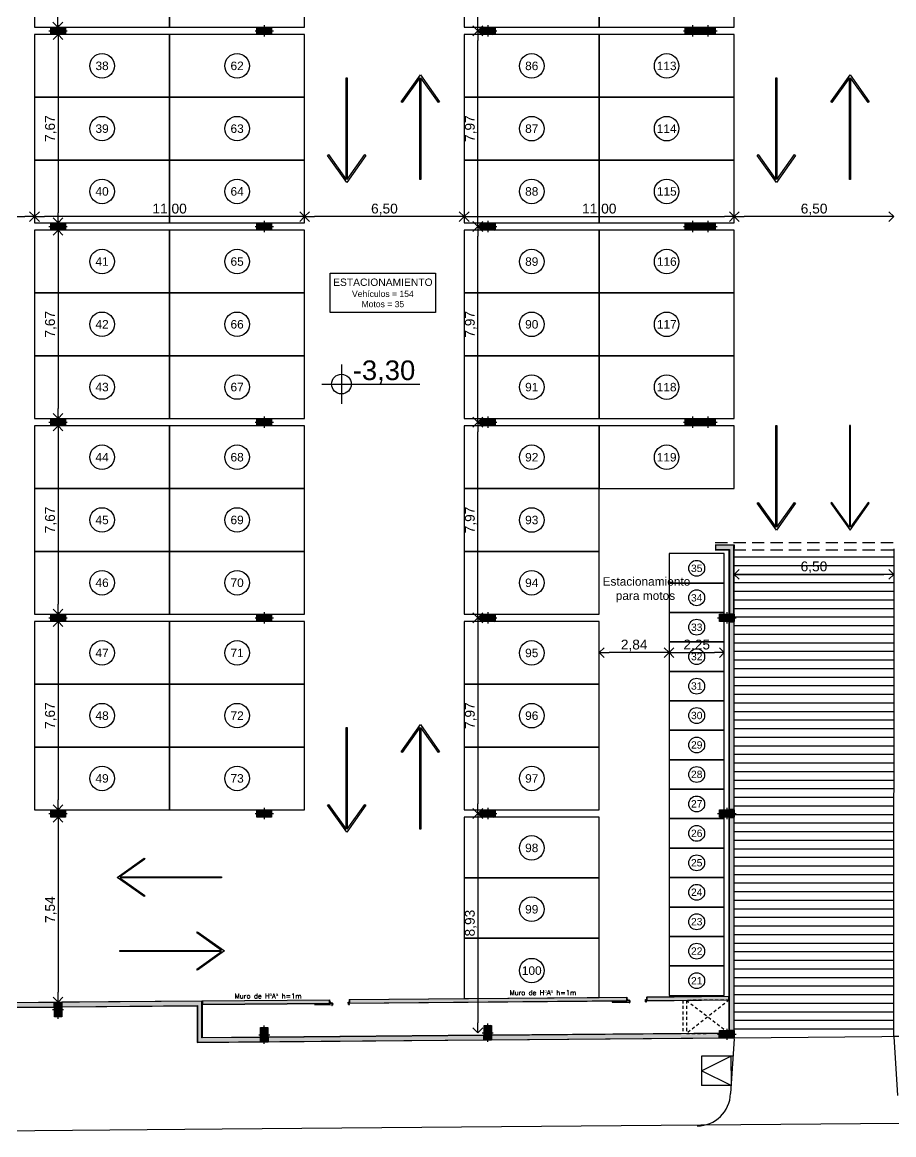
# Model space of a CAD drawing. Extents: x 306 to 2240, y 18 to 779.
# Drawn here: x 1267.3 to 1302.8, y 326.25 to 371.57 of the extents above; entities that cross this region are included whole.
import ezdxf
from ezdxf.enums import TextEntityAlignment as Align

# ---------------------------------------------------------------- set-up
doc = ezdxf.new("R2010")
doc.units = 0
doc.header["$MEASUREMENT"] = 0
doc.header["$PDMODE"] = 3
for name, pattern in [('15', [4, 3, -1]), ('DASHED', [0.75, 0.5, -0.25]), ('HIDDEN2', [0.1875, 0.125, -0.0625])]:
    doc.linetypes.add(name, pattern=pattern)
for name, color, linetype in [('0603', 1, 'Continuous'), ('0604', 7, 'Continuous'), ('1', 1, 'Continuous'), ('1005', 3, '15'), ('Aberturas', 2, 'Continuous'), ('COTAS', 2, 'Continuous'), ('EQUIPAMIENTOS APOYO', 1, 'Continuous'), ('est estructura', 5, 'Continuous'), ('ESTACIONAMIENTO', 1, 'Continuous'), ('Estructura Color', 90, 'Continuous'), ('Estructura Textura', 1, 'Continuous'), ('Linea de Est', 2, 'Continuous'), ('Nombre de locales', 3, 'Continuous'), ('P1-Pisos', 1, 'Continuous'), ('PILARES SUBSUELO', 6, 'Continuous'), ('Piso', 1, 'Continuous'), ('Proyeccion', 1, 'Continuous')]:
    doc.layers.add(name, color=color, linetype=linetype)
doc.styles.add('arial', font='arial.ttf')
doc.styles.get("Standard").update_dxf_attribs({"font": 'arial.ttf'})
doc.styles.add('STYLE1', font='romans.shx')
doc.dimstyles.new('Cota 200', dxfattribs={"dimtxt": 0.4, "dimasz": 0.4, "dimexe": 1.25, "dimexo": 0.625, "dimgap": 0.05, "dimtad": 1, "dimzin": 1, "dimtxsty": 'arial', "dimblk": 'OPEN90', "dimcen": 0, "dimse1": 1, "dimse2": 1, "dimclrd": 1, "dimclrt": 2, "dimadec": 0, "dimazin": 0, "dimtfac": 1, "dimtix": 1, "dimtmove": 0, "dimatfit": 3, "dimldrblk": 'OPEN90', "dimfxl": 1, "dimarcsym": 0})

# ---------------------------------------------------------------- blocks, each defined once
blk = doc.blocks.new('_Open90')
at = {"color": 0, "linetype": 'ByBlock', "lineweight": -2}
for p, q in [((0, 0), (-1, 0)), ((-0.5, 0.5), (0, 0)), ((0, 0), (-0.5, -0.5))]:
    blk.add_line(p, q, dxfattribs=at)
blk = doc.blocks.new('*D167')
at = {"layer": 'COTAS', "color": 1, "linetype": 'Continuous', "lineweight": -2, "transparency": 16777216}
blk.add_line((1294.047, 345.891), (1295.497, 345.891), dxfattribs=at)
at = {"layer": 'Defpoints', "color": 0, "transparency": 16777216}
for p in [(1293.647, 346.176, 0), (1295.897, 346.176, 0), (1295.897, 345.891)]:
    blk.add_point(p, dxfattribs=at)
at = {"layer": 'COTAS', "color": 1, "lineweight": -2, "transparency": 16777216, "xscale": 0.4, "yscale": 0.4, "zscale": 0.4, "rotation": 180}
blk.add_blockref('_Open90', (1293.647, 345.891), dxfattribs=at)
at = {"layer": 'COTAS', "color": 1, "lineweight": -2, "transparency": 16777216, "xscale": 0.4, "yscale": 0.4, "zscale": 0.4}
blk.add_blockref('_Open90', (1295.897, 345.891), dxfattribs=at)
at = {"layer": 'COTAS', "color": 2, "transparency": 16777216, "insert": (1294.772, 346.182), "char_height": 0.4, "attachment_point": 5, "style": 'arial'}
blk.add_mtext('2,25', dxfattribs=at)
blk = doc.blocks.new('*D168')
at = {"layer": 'COTAS', "color": 1, "linetype": 'Continuous', "lineweight": -2, "transparency": 16777216}
blk.add_line((1293.247, 345.891), (1291.203, 345.891), dxfattribs=at)
at = {"layer": 'Defpoints', "color": 0, "transparency": 16777216}
for p in [(1290.803, 346.176), (1290.803, 345.891), (1293.647, 346.176, 0)]:
    blk.add_point(p, dxfattribs=at)
at = {"layer": 'COTAS', "color": 1, "lineweight": -2, "transparency": 16777216, "xscale": 0.4, "yscale": 0.4, "zscale": 0.4, "rotation": 180}
blk.add_blockref('_Open90', (1290.803, 345.891), dxfattribs=at)
at = {"layer": 'COTAS', "color": 1, "lineweight": -2, "transparency": 16777216, "xscale": 0.4, "yscale": 0.4, "zscale": 0.4}
blk.add_blockref('_Open90', (1293.647, 345.891), dxfattribs=at)
at = {"layer": 'COTAS', "color": 2, "transparency": 16777216, "insert": (1292.225, 346.182), "char_height": 0.4, "attachment_point": 5, "style": 'arial'}
blk.add_mtext('2,84', dxfattribs=at)
blk = doc.blocks.new('*D197')
at = {"layer": 'COTAS', "color": 1, "linetype": 'Continuous', "lineweight": -2, "transparency": 16777216}
blk.add_line((1261.703, 363.653), (1267.403, 363.653), dxfattribs=at)
at = {"layer": 'Defpoints', "color": 0, "transparency": 16777216}
for p in [(1267.803, 363.653), (1261.303, 363.402), (1267.803, 363.402)]:
    blk.add_point(p, dxfattribs=at)
at = {"layer": 'COTAS', "color": 1, "lineweight": -2, "transparency": 16777216, "xscale": 0.4, "yscale": 0.4, "zscale": 0.4, "rotation": 180}
blk.add_blockref('_Open90', (1261.303, 363.653), dxfattribs=at)
at = {"layer": 'COTAS', "color": 1, "lineweight": -2, "transparency": 16777216, "xscale": 0.4, "yscale": 0.4, "zscale": 0.4}
blk.add_blockref('_Open90', (1267.803, 363.653), dxfattribs=at)
at = {"layer": 'COTAS', "color": 2, "transparency": 16777216, "insert": (1264.553, 363.943), "char_height": 0.4, "attachment_point": 5, "style": 'arial'}
blk.add_mtext('6,50', dxfattribs=at)
blk = doc.blocks.new('*D198')
at = {"layer": 'COTAS', "color": 1, "linetype": 'Continuous', "lineweight": -2, "transparency": 16777216}
blk.add_line((1268.76, 362.702), (1268.76, 355.83), dxfattribs=at)
at = {"layer": 'Defpoints', "color": 0, "transparency": 16777216}
for p in [(1268.76, 363.102), (1268.76, 355.43), (1269.06, 355.43)]:
    blk.add_point(p, dxfattribs=at)
at = {"layer": 'COTAS', "color": 1, "lineweight": -2, "transparency": 16777216, "xscale": 0.4, "yscale": 0.4, "zscale": 0.4}
for p, rotation in [((1268.76, 363.102), 90), ((1268.76, 355.43), 270)]:
    blk.add_blockref('_Open90', p, dxfattribs=dict(at, rotation=rotation))
at = {"layer": 'COTAS', "color": 2, "transparency": 16777216, "insert": (1268.469, 359.266), "char_height": 0.4, "attachment_point": 5, "rotation": 90, "style": 'arial'}
blk.add_mtext('7,67', dxfattribs=at)
blk = doc.blocks.new('*D199')
at = {"layer": 'COTAS', "color": 1, "linetype": 'Continuous', "lineweight": -2, "transparency": 16777216}
blk.add_line((1284.903, 363.653), (1279.203, 363.653), dxfattribs=at)
at = {"layer": 'Defpoints', "color": 0, "transparency": 16777216}
for p in [(1278.803, 363.653), (1278.803, 363.402), (1285.303, 363.4)]:
    blk.add_point(p, dxfattribs=at)
at = {"layer": 'COTAS', "color": 1, "lineweight": -2, "transparency": 16777216, "xscale": 0.4, "yscale": 0.4, "zscale": 0.4, "rotation": 180}
blk.add_blockref('_Open90', (1278.803, 363.653), dxfattribs=at)
at = {"layer": 'COTAS', "color": 1, "lineweight": -2, "transparency": 16777216, "xscale": 0.4, "yscale": 0.4, "zscale": 0.4}
blk.add_blockref('_Open90', (1285.303, 363.653), dxfattribs=at)
at = {"layer": 'COTAS', "color": 2, "transparency": 16777216, "insert": (1282.053, 363.943), "char_height": 0.4, "attachment_point": 5, "style": 'arial'}
blk.add_mtext('6,50', dxfattribs=at)
blk = doc.blocks.new('*D200')
at = {"layer": 'COTAS', "color": 1, "linetype": 'Continuous', "lineweight": -2, "transparency": 16777216}
blk.add_line((1302.403, 363.653), (1296.703, 363.653), dxfattribs=at)
at = {"layer": 'Defpoints', "color": 0, "transparency": 16777216}
for p in [(1296.303, 363.653), (1296.303, 363.4), (1302.803, 363.4)]:
    blk.add_point(p, dxfattribs=at)
at = {"layer": 'COTAS', "color": 1, "lineweight": -2, "transparency": 16777216, "xscale": 0.4, "yscale": 0.4, "zscale": 0.4, "rotation": 180}
blk.add_blockref('_Open90', (1296.303, 363.653), dxfattribs=at)
at = {"layer": 'COTAS', "color": 1, "lineweight": -2, "transparency": 16777216, "xscale": 0.4, "yscale": 0.4, "zscale": 0.4}
blk.add_blockref('_Open90', (1302.803, 363.653), dxfattribs=at)
at = {"layer": 'COTAS', "color": 2, "transparency": 16777216, "insert": (1299.553, 363.943), "char_height": 0.4, "attachment_point": 5, "style": 'arial'}
blk.add_mtext('6,50', dxfattribs=at)
blk = doc.blocks.new('*D202')
at = {"layer": 'COTAS', "color": 1, "linetype": 'Continuous', "lineweight": -2, "transparency": 16777216}
blk.add_line((1268.76, 370.673), (1268.76, 363.802), dxfattribs=at)
at = {"layer": 'Defpoints', "color": 0, "transparency": 16777216}
for p in [(1268.46, 371.073), (1268.46, 363.402), (1268.76, 363.402)]:
    blk.add_point(p, dxfattribs=at)
at = {"layer": 'COTAS', "color": 1, "lineweight": -2, "transparency": 16777216, "xscale": 0.4, "yscale": 0.4, "zscale": 0.4}
for p, rotation in [((1268.76, 371.073), 90), ((1268.76, 363.402), 270)]:
    blk.add_blockref('_Open90', p, dxfattribs=dict(at, rotation=rotation))
at = {"layer": 'COTAS', "color": 2, "transparency": 16777216, "insert": (1268.469, 367.237), "char_height": 0.4, "attachment_point": 5, "rotation": 90, "style": 'arial'}
blk.add_mtext('7,67', dxfattribs=at)
blk = doc.blocks.new('*D246')
at = {"layer": 'COTAS', "color": 1, "linetype": 'Continuous', "lineweight": -2, "transparency": 16777216}
blk.add_line((1268.752, 371.773), (1268.752, 378.645), dxfattribs=at)
at = {"layer": 'Defpoints', "color": 0, "transparency": 16777216}
for p in [(1268.46, 379.045), (1268.752, 379.045), (1268.46, 371.373)]:
    blk.add_point(p, dxfattribs=at)
at = {"layer": 'COTAS', "color": 1, "lineweight": -2, "transparency": 16777216, "xscale": 0.4, "yscale": 0.4, "zscale": 0.4}
for p, rotation in [((1268.752, 379.045), 90), ((1268.752, 371.373), 270)]:
    blk.add_blockref('_Open90', p, dxfattribs=dict(at, rotation=rotation))
at = {"layer": 'COTAS', "color": 2, "transparency": 16777216, "insert": (1268.462, 375.209), "char_height": 0.4, "attachment_point": 5, "rotation": 90, "style": 'arial'}
blk.add_mtext('7,67', dxfattribs=at)
blk = doc.blocks.new('*D203')
at = {"layer": 'COTAS', "color": 1, "linetype": 'Continuous', "lineweight": -2, "transparency": 16777216}
blk.add_line((1268.76, 338.787), (1268.76, 332.051), dxfattribs=at)
at = {"layer": 'Defpoints', "color": 0, "transparency": 16777216}
for p in [(1268.46, 339.187), (1268.6, 331.651, 0), (1268.76, 331.651)]:
    blk.add_point(p, dxfattribs=at)
at = {"layer": 'COTAS', "color": 1, "lineweight": -2, "transparency": 16777216, "xscale": 0.4, "yscale": 0.4, "zscale": 0.4}
for p, rotation in [((1268.76, 339.187), 90), ((1268.76, 331.651), 270)]:
    blk.add_blockref('_Open90', p, dxfattribs=dict(at, rotation=rotation))
at = {"layer": 'COTAS', "color": 2, "transparency": 16777216, "insert": (1268.47, 335.419), "char_height": 0.4, "attachment_point": 5, "rotation": 90, "style": 'arial'}
blk.add_mtext('7,54', dxfattribs=at)
blk = doc.blocks.new('*D240')
at = {"layer": 'COTAS', "color": 1, "linetype": 'Continuous', "lineweight": -2, "transparency": 16777216}
blk.add_line((1296.697, 349.076), (1302.397, 349.076), dxfattribs=at)
at = {"layer": 'Defpoints', "color": 0, "transparency": 16777216}
for p in [(1296.297, 349.775), (1302.797, 349.774, 0), (1302.797, 349.076)]:
    blk.add_point(p, dxfattribs=at)
at = {"layer": 'COTAS', "color": 1, "lineweight": -2, "transparency": 16777216, "xscale": 0.4, "yscale": 0.4, "zscale": 0.4, "rotation": 180}
blk.add_blockref('_Open90', (1296.297, 349.076), dxfattribs=at)
at = {"layer": 'COTAS', "color": 1, "lineweight": -2, "transparency": 16777216, "xscale": 0.4, "yscale": 0.4, "zscale": 0.4}
blk.add_blockref('_Open90', (1302.797, 349.076), dxfattribs=at)
at = {"layer": 'COTAS', "color": 2, "transparency": 16777216, "insert": (1299.547, 349.367), "char_height": 0.4, "attachment_point": 5, "style": 'arial'}
blk.add_mtext('6,50', dxfattribs=at)
blk = doc.blocks.new('*D244')
at = {"layer": 'COTAS', "color": 1, "linetype": 'Continuous', "lineweight": -2, "transparency": 16777216}
blk.add_line((1268.76, 354.73), (1268.76, 347.859), dxfattribs=at)
at = {"layer": 'Defpoints', "color": 0, "transparency": 16777216}
for p in [(1267.803, 355.13), (1267.803, 347.459), (1268.76, 347.459)]:
    blk.add_point(p, dxfattribs=at)
at = {"layer": 'COTAS', "color": 1, "lineweight": -2, "transparency": 16777216, "xscale": 0.4, "yscale": 0.4, "zscale": 0.4}
for p, rotation in [((1268.76, 355.13), 90), ((1268.76, 347.459), 270)]:
    blk.add_blockref('_Open90', p, dxfattribs=dict(at, rotation=rotation))
at = {"layer": 'COTAS', "color": 2, "transparency": 16777216, "insert": (1268.469, 351.295), "char_height": 0.4, "attachment_point": 5, "rotation": 90, "style": 'arial'}
blk.add_mtext('7,67', dxfattribs=at)
blk = doc.blocks.new('*D245')
at = {"layer": 'COTAS', "color": 1, "linetype": 'Continuous', "lineweight": -2, "transparency": 16777216}
blk.add_line((1268.76, 346.759), (1268.76, 339.887), dxfattribs=at)
at = {"layer": 'Defpoints', "color": 0, "transparency": 16777216}
for p in [(1267.803, 347.159), (1267.803, 339.487), (1268.76, 339.487)]:
    blk.add_point(p, dxfattribs=at)
at = {"layer": 'COTAS', "color": 1, "lineweight": -2, "transparency": 16777216, "xscale": 0.4, "yscale": 0.4, "zscale": 0.4}
for p, rotation in [((1268.76, 347.159), 90), ((1268.76, 339.487), 270)]:
    blk.add_blockref('_Open90', p, dxfattribs=dict(at, rotation=rotation))
at = {"layer": 'COTAS', "color": 2, "transparency": 16777216, "insert": (1268.469, 343.323), "char_height": 0.4, "attachment_point": 5, "rotation": 90, "style": 'arial'}
blk.add_mtext('7,67', dxfattribs=at)
blk = doc.blocks.new('nipl')
at = {"layer": 'ESTACIONAMIENTO'}
for p, q in [((0, 0.8), (0, -0.8)), ((-0.8, 0), (3.2, 0))]:
    blk.add_line(p, q, dxfattribs=at)
blk.add_circle((0, 0), 0.4, dxfattribs=at)
blk.add_attdef('±0,00', (0.461, 0.164), '', height=0.8)
blk = doc.blocks.new('*D193')
at = {"layer": 'COTAS', "color": 1, "linetype": 'Continuous', "lineweight": -2, "transparency": 16777216}
blk.add_line((1278.403, 363.653), (1268.203, 363.653), dxfattribs=at)
at = {"layer": 'Defpoints', "color": 0, "transparency": 16777216}
for p in [(1267.803, 363.653), (1267.803, 363.402), (1278.803, 363.402)]:
    blk.add_point(p, dxfattribs=at)
at = {"layer": 'COTAS', "color": 1, "lineweight": -2, "transparency": 16777216, "xscale": 0.4, "yscale": 0.4, "zscale": 0.4, "rotation": 180}
blk.add_blockref('_Open90', (1267.803, 363.653), dxfattribs=at)
at = {"layer": 'COTAS', "color": 1, "lineweight": -2, "transparency": 16777216, "xscale": 0.4, "yscale": 0.4, "zscale": 0.4}
blk.add_blockref('_Open90', (1278.803, 363.653), dxfattribs=at)
at = {"layer": 'COTAS', "color": 2, "transparency": 16777216, "insert": (1273.303, 363.943), "char_height": 0.4, "attachment_point": 5, "style": 'arial'}
blk.add_mtext('11,00', dxfattribs=at)
blk = doc.blocks.new('*D194')
at = {"layer": 'COTAS', "color": 1, "linetype": 'Continuous', "lineweight": -2, "transparency": 16777216}
blk.add_line((1285.703, 363.653), (1295.903, 363.653), dxfattribs=at)
at = {"layer": 'Defpoints', "color": 0, "transparency": 16777216}
for p in [(1296.303, 363.653), (1285.303, 363.4), (1296.303, 363.4)]:
    blk.add_point(p, dxfattribs=at)
at = {"layer": 'COTAS', "color": 1, "lineweight": -2, "transparency": 16777216, "xscale": 0.4, "yscale": 0.4, "zscale": 0.4, "rotation": 180}
blk.add_blockref('_Open90', (1285.303, 363.653), dxfattribs=at)
at = {"layer": 'COTAS', "color": 1, "lineweight": -2, "transparency": 16777216, "xscale": 0.4, "yscale": 0.4, "zscale": 0.4}
blk.add_blockref('_Open90', (1296.303, 363.653), dxfattribs=at)
at = {"layer": 'COTAS', "color": 2, "transparency": 16777216, "insert": (1290.803, 363.943), "char_height": 0.4, "attachment_point": 5, "style": 'arial'}
blk.add_mtext('11,00', dxfattribs=at)
blk = doc.blocks.new('*D171')
at = {"layer": 'COTAS', "color": 1, "lineweight": -2, "transparency": 16777216}
blk.add_line((1285.859, 347.707), (1285.859, 354.879), dxfattribs=at)
at = {"layer": 'Defpoints', "color": 0, "transparency": 16777216}
for p in [(1285.859, 355.279), (1285.883, 355.279), (1285.883, 347.307)]:
    blk.add_point(p, dxfattribs=at)
at = {"layer": 'COTAS', "color": 1, "lineweight": -2, "transparency": 16777216, "xscale": 0.4, "yscale": 0.4, "zscale": 0.4}
for p, rotation in [((1285.859, 355.279), 90), ((1285.859, 347.307), 270)]:
    blk.add_blockref('_Open90', p, dxfattribs=dict(at, rotation=rotation))
at = {"layer": 'COTAS', "color": 2, "transparency": 16777216, "insert": (1285.568, 351.293), "char_height": 0.4, "attachment_point": 5, "rotation": 90, "style": 'arial'}
blk.add_mtext('7,97', dxfattribs=at)
blk = doc.blocks.new('*D172')
at = {"layer": 'COTAS', "color": 1, "lineweight": -2, "transparency": 16777216}
blk.add_line((1285.859, 355.679), (1285.859, 362.85), dxfattribs=at)
at = {"layer": 'Defpoints', "color": 0, "transparency": 16777216}
for p in [(1285.859, 363.25), (1285.883, 363.25), (1285.883, 355.279)]:
    blk.add_point(p, dxfattribs=at)
at = {"layer": 'COTAS', "color": 1, "lineweight": -2, "transparency": 16777216, "xscale": 0.4, "yscale": 0.4, "zscale": 0.4}
for p, rotation in [((1285.859, 363.25), 90), ((1285.859, 355.279), 270)]:
    blk.add_blockref('_Open90', p, dxfattribs=dict(at, rotation=rotation))
at = {"layer": 'COTAS', "color": 2, "transparency": 16777216, "insert": (1285.568, 359.265), "char_height": 0.4, "attachment_point": 5, "rotation": 90, "style": 'arial'}
blk.add_mtext('7,97', dxfattribs=at)
blk = doc.blocks.new('*D173')
at = {"layer": 'COTAS', "color": 1, "lineweight": -2, "transparency": 16777216}
blk.add_line((1285.859, 363.65), (1285.859, 370.822), dxfattribs=at)
at = {"layer": 'Defpoints', "color": 0, "transparency": 16777216}
for p in [(1285.859, 371.222), (1285.883, 371.222), (1285.883, 363.25)]:
    blk.add_point(p, dxfattribs=at)
at = {"layer": 'COTAS', "color": 1, "lineweight": -2, "transparency": 16777216, "xscale": 0.4, "yscale": 0.4, "zscale": 0.4}
for p, rotation in [((1285.859, 371.222), 90), ((1285.859, 363.25), 270)]:
    blk.add_blockref('_Open90', p, dxfattribs=dict(at, rotation=rotation))
at = {"layer": 'COTAS', "color": 2, "transparency": 16777216, "insert": (1285.568, 367.236), "char_height": 0.4, "attachment_point": 5, "rotation": 90, "style": 'arial'}
blk.add_mtext('7,97', dxfattribs=at)
blk = doc.blocks.new('*D174')
at = {"layer": 'COTAS', "color": 1, "lineweight": -2, "transparency": 16777216}
blk.add_line((1285.859, 371.622), (1285.859, 378.793), dxfattribs=at)
at = {"layer": 'Defpoints', "color": 0, "transparency": 16777216}
for p in [(1285.859, 379.193), (1285.883, 379.193), (1285.883, 371.222)]:
    blk.add_point(p, dxfattribs=at)
at = {"layer": 'COTAS', "color": 1, "lineweight": -2, "transparency": 16777216, "xscale": 0.4, "yscale": 0.4, "zscale": 0.4}
for p, rotation in [((1285.859, 379.193), 90), ((1285.859, 371.222), 270)]:
    blk.add_blockref('_Open90', p, dxfattribs=dict(at, rotation=rotation))
at = {"layer": 'COTAS', "color": 2, "transparency": 16777216, "insert": (1285.568, 375.207), "char_height": 0.4, "attachment_point": 5, "rotation": 90, "style": 'arial'}
blk.add_mtext('7,97', dxfattribs=at)
blk = doc.blocks.new('*D249')
at = {"layer": 'COTAS', "color": 1, "linetype": 'Continuous', "lineweight": -2, "transparency": 16777216}
blk.add_line((1285.859, 346.907), (1285.859, 339.736), dxfattribs=at)
at = {"layer": 'Defpoints', "color": 0, "transparency": 16777216}
for p in [(1285.883, 347.307), (1285.859, 339.336), (1285.883, 339.336)]:
    blk.add_point(p, dxfattribs=at)
at = {"layer": 'COTAS', "color": 1, "lineweight": -2, "transparency": 16777216, "xscale": 0.4, "yscale": 0.4, "zscale": 0.4}
for p, rotation in [((1285.859, 347.307), 90), ((1285.859, 339.336), 270)]:
    blk.add_blockref('_Open90', p, dxfattribs=dict(at, rotation=rotation))
at = {"layer": 'COTAS', "color": 2, "transparency": 16777216, "insert": (1285.568, 343.322), "char_height": 0.4, "attachment_point": 5, "rotation": 90, "style": 'arial'}
blk.add_mtext('7,97', dxfattribs=at)
blk = doc.blocks.new('*D250')
at = {"layer": 'COTAS', "color": 1, "linetype": 'Continuous', "lineweight": -2, "transparency": 16777216}
blk.add_line((1285.859, 338.936), (1285.859, 330.805), dxfattribs=at)
at = {"layer": 'Defpoints', "color": 0, "transparency": 16777216}
for p in [(1285.883, 339.336), (1285.859, 330.405), (1286.033, 330.405)]:
    blk.add_point(p, dxfattribs=at)
at = {"layer": 'COTAS', "color": 1, "lineweight": -2, "transparency": 16777216, "xscale": 0.4, "yscale": 0.4, "zscale": 0.4}
for p, rotation in [((1285.859, 339.336), 90), ((1285.859, 330.405), 270)]:
    blk.add_blockref('_Open90', p, dxfattribs=dict(at, rotation=rotation))
at = {"layer": 'COTAS', "color": 2, "transparency": 16777216, "insert": (1285.568, 334.87), "char_height": 0.4, "attachment_point": 5, "rotation": 90, "style": 'arial'}
blk.add_mtext('8,93', dxfattribs=at)
blk = doc.blocks.new('PtC05x070 L')
for p, q in [((0.05, 0.05), (0, 0.05)), ((0.05, 0), (0, 0)), ((0.05, 0), (0.05, 0.05)), ((0.75, 0), (0.75, 0.05)), ((0.75, 0.05), (0.8, 0.05)), ((0.135, -0.005), (-0.605, -0.005)), ((-0.605, -0.005), (-0.605, -0.05)), ((-0.605, -0.05), (0.135, -0.05)), ((0.135, -0.05), (0.135, -0.005)), ((0.76, 0), (0.75, 0)), ((0.76, -0.05), (0.76, 0)), ((0.76, -0.05), (0.8, -0.05)), ((0.8, -0.05), (0.8, 0))]:
    blk.add_line(p, q)
at = {"color": 1}
for p, q in [((0.05, -0.005), (0.05, 0)), ((0.092, 0), (0.092, 0.025)), ((0.102, 0), (0.102, 0.025)), ((0.083, 0), (0.083, -0.005)), ((0.108, 0), (0.083, 0)), ((0.083, -0.055), (0.083, -0.05)), ((0.108, -0.055), (0.083, -0.055)), ((0.092, -0.055), (0.092, -0.08)), ((0.102, -0.055), (0.102, -0.08)), ((0.108, -0.005), (0.108, 0)), ((0.108, -0.05), (0.108, -0.055))]:
    blk.add_line(p, q, dxfattribs=at)
for centre, start, end in [((0.097, 0.025), 0, 180), ((0.097, -0.08), 180, 0)]:
    blk.add_arc(centre, 0.005, start, end, dxfattribs=at)
blk = doc.blocks.new('Pilar 30x60')
at = {"layer": 'Estructura Color'}
h = blk.add_hatch(color=256, dxfattribs=at)
h.dxf.hatch_style = 1
h.paths.add_polyline_path([(-0.59, -0.14), (-0.59, 0.14), (-0.01, 0.14), (-0.01, -0.14)])
at = {"layer": 'Estructura Textura'}
h = blk.add_hatch(dxfattribs=at)
h.set_pattern_fill('_USER', color=256, scale=0.025, angle=45, pattern_type=0)
h.set_pattern_definition([(45, (0, 0), (-0.0176777, 0.0176777), [])])
h.paths.add_polyline_path([(-0.6, -0.15), (-0.6, 0.15), (0, 0.15), (0, -0.15)])
at = {"layer": 'Estructura Color'}
blk.add_lwpolyline([(-0.59, -0.14), (-0.59, 0.14), (-0.01, 0.14), (-0.01, -0.14)], close=True, dxfattribs=at)
at = {"layer": 'PILARES SUBSUELO', "color": 1}
for p, q in [((-0.677, 0), (0.077, 0)), ((-0.3, 0.227), (-0.3, -0.227))]:
    blk.add_line(p, q, dxfattribs=at)
at = {"layer": 'PILARES SUBSUELO'}
blk.add_lwpolyline([(-0.6, -0.15), (-0.6, 0.15), (0, 0.15), (0, -0.15)], close=True, dxfattribs=at)

msp = doc.modelspace()

# ---------------------------------------------------------------- hatches: boundary and pattern name
at = {"layer": 'Estructura Color'}
h = msp.add_hatch(color=256, dxfattribs=at)
h.dxf.hatch_style = 1
h.paths.add_polyline_path([(1296.287, 350.266), (1295.535, 350.266), (1295.535, 350.086), (1296.107, 350.086), (1296.107, 347.467), (1296.287, 347.467)])
h = msp.add_hatch(color=256, dxfattribs=at)
h.dxf.hatch_style = 1
h.paths.add_polyline_path([(1296.287, 339.496), (1296.107, 339.496), (1296.107, 347.147), (1296.287, 347.147)])
h = msp.add_hatch(color=256, dxfattribs=at)
h.dxf.hatch_style = 1
h.paths.add_polyline_path([(1296.287, 330.5), (1296.107, 330.5), (1296.107, 339.176), (1296.287, 339.176)])
h = msp.add_hatch(color=256, dxfattribs=at)
h.dxf.hatch_style = 1
h.paths.add_polyline_path([(1291.922, 331.713), (1291.921, 331.843), (1280.632, 331.745), (1280.633, 331.615)])
h = msp.add_hatch(color=256, dxfattribs=at)
h.dxf.hatch_style = 1
h.paths.add_polyline_path([(1296.087, 331.879), (1292.741, 331.85), (1292.742, 331.72), (1296.087, 331.749)])
h = msp.add_hatch(color=256, dxfattribs=at)
h.dxf.hatch_style = 1
h.paths.add_polyline_path([(1268.6, 331.641), (1259.94, 331.566), (1259.94, 331.386), (1268.6, 331.461)])
h = msp.add_hatch(color=256, dxfattribs=at)
h.dxf.hatch_style = 1
h.paths.add_polyline_path([(1274.622, 331.693), (1268.92, 331.644), (1268.92, 331.464), (1274.442, 331.511), (1274.442, 330.011), (1276.999, 330.034), (1276.999, 330.214), (1274.622, 330.193)])
h = msp.add_hatch(color=256, dxfattribs=at)
h.dxf.hatch_style = 1
h.paths.add_polyline_path([(1279.812, 331.738), (1274.642, 331.693), (1274.642, 331.563), (1279.813, 331.608)])
h = msp.add_hatch(color=256, dxfattribs=at)
h.dxf.hatch_style = 1
h.paths.add_polyline_path([(1286.1, 330.292), (1277.319, 330.216), (1277.319, 330.036), (1286.1, 330.112)])
h = msp.add_hatch(color=256, dxfattribs=at)
h.dxf.hatch_style = 1
h.paths.add_polyline_path([(1295.687, 330.375), (1286.42, 330.295), (1286.42, 330.115), (1295.687, 330.195)])

# ---------------------------------------------------------------- linework, layer by layer
at = {"layer": '0603', "linetype": 'Continuous'}
for p, q in [((1296.297, 330.162, 0), (1296.15, 327.923, 0)), ((1304.571, 330.262), (1296.297, 330.19, 0)), ((1302.797, 330.248, 0), (1302.948, 327.851, 0)), ((1275.444, 326.473), (1249.54, 326.249, 0)), ((1303.079, 326.712), (1275.444, 326.473))]:
    msp.add_line(p, q, dxfattribs=at)
msp.add_arc((1294.796, 327.967, 0), 1.355, 269.8246, 358.1617, dxfattribs=at)
at = {"layer": '1005', "color": 2, "linetype": 'DASHED'}
for p, q in [((1295.525, 350.376, 0), (1304.015, 350.376)), ((1295.525, 350.076, 0), (1304.015, 350.076))]:
    msp.add_line(p, q, dxfattribs=at)
at = {"layer": 'EQUIPAMIENTOS APOYO'}
for p, q in [((1302.797, 349.775), (1296.297, 349.775)), ((1302.797, 349.426), (1296.297, 349.426)), ((1302.797, 349.076), (1296.297, 349.076)), ((1302.797, 348.727), (1296.297, 348.727)), ((1302.797, 348.377), (1296.297, 348.377)), ((1302.797, 348.028), (1296.297, 348.028)), ((1302.797, 347.678), (1296.297, 347.678)), ((1302.797, 347.328), (1296.297, 347.328)), ((1302.797, 346.979), (1296.297, 346.979)), ((1302.797, 346.629), (1296.297, 346.629)), ((1302.797, 346.28), (1296.297, 346.28)), ((1302.797, 345.93), (1296.297, 345.93)), ((1302.797, 345.581), (1296.297, 345.581)), ((1302.797, 345.231), (1296.297, 345.231)), ((1302.797, 344.881), (1296.297, 344.881)), ((1302.797, 344.532), (1296.297, 344.532)), ((1302.797, 344.182), (1296.297, 344.182)), ((1302.797, 343.833), (1296.297, 343.833)), ((1302.797, 343.483), (1296.297, 343.483)), ((1302.797, 343.133), (1296.297, 343.133)), ((1302.797, 342.784), (1296.297, 342.784)), ((1302.797, 342.434), (1296.297, 342.434)), ((1302.797, 342.085), (1296.297, 342.085)), ((1302.797, 341.735), (1296.297, 341.735)), ((1302.797, 341.386), (1296.297, 341.386)), ((1302.797, 341.036), (1296.297, 341.036)), ((1302.797, 340.686), (1296.297, 340.686)), ((1302.797, 340.337), (1296.297, 340.337)), ((1302.797, 339.987), (1296.297, 339.987)), ((1302.797, 339.638), (1296.297, 339.638)), ((1302.797, 339.288), (1296.297, 339.288)), ((1302.796, 338.939), (1296.297, 338.939)), ((1302.797, 338.589), (1296.297, 338.589)), ((1302.797, 338.239), (1296.297, 338.239)), ((1302.797, 337.89), (1296.297, 337.89)), ((1302.797, 337.54), (1296.297, 337.54)), ((1302.797, 337.191), (1296.297, 337.191)), ((1302.797, 336.841), (1296.297, 336.841)), ((1302.797, 336.492), (1296.297, 336.492)), ((1302.797, 336.142), (1296.297, 336.142)), ((1302.797, 335.792), (1296.297, 335.792)), ((1302.797, 335.443), (1296.297, 335.443)), ((1302.797, 335.093), (1296.297, 335.093)), ((1302.797, 334.744), (1296.297, 334.744)), ((1302.797, 334.394), (1296.297, 334.394)), ((1302.797, 334.045), (1296.297, 334.045)), ((1302.797, 333.695), (1296.297, 333.695)), ((1302.797, 333.345), (1296.297, 333.345)), ((1302.797, 332.996), (1296.297, 332.996)), ((1302.797, 332.646), (1296.297, 332.646)), ((1302.797, 332.297), (1296.297, 332.297)), ((1302.797, 331.947), (1296.297, 331.947)), ((1302.797, 331.598), (1296.297, 331.598)), ((1302.797, 331.248), (1296.297, 331.248)), ((1302.797, 330.898), (1296.297, 330.898)), ((1302.797, 330.549), (1296.297, 330.549))]:
    msp.add_line(p, q, dxfattribs=at)
at = {"layer": 'est estructura'}
for p, q in [((1295.525, 350.276, 0), (1296.297, 350.276, 0)), ((1295.525, 350.076, 0), (1296.097, 350.076, 0)), ((1296.097, 330.49, 0), (1296.097, 350.076, 0)), ((1296.297, 330.49, 0), (1296.297, 350.276, 0)), ((1296.297, 350.276, 0), (1296.297, 350.126)), ((1302.797, 350.125, 0), (1302.794, 330.246, 0)), ((1280.622, 331.755, 0), (1291.931, 331.853, 0)), ((1291.931, 331.853, 0), (1291.932, 331.703, 0)), ((1292.731, 331.86, 0), (1296.096, 331.889, 0)), ((1292.731, 331.86, 0), (1292.732, 331.71, 0)), ((1251.022, 331.499, 0), (1274.632, 331.703, 0)), ((1259.93, 331.376, 0), (1268.61, 331.451, 0)), ((1268.91, 331.454, 0), (1274.432, 331.501, 0)), ((1274.432, 331.501, 0), (1274.432, 330.001, 0)), ((1274.632, 331.703, 0), (1279.822, 331.748, 0)), ((1274.632, 331.703, 0), (1274.632, 330.203, 0)), ((1274.634, 331.553, 0), (1279.823, 331.598, 0)), ((1279.822, 331.748, 0), (1279.823, 331.598, 0)), ((1280.622, 331.755, 0), (1280.623, 331.605, 0)), ((1280.623, 331.605, 0), (1291.932, 331.703, 0)), ((1292.732, 331.71, 0), (1296.097, 331.739, 0)), ((1296.297, 330.19, 0), (1274.432, 330.001)), ((1277.009, 330.224, 0), (1274.632, 330.203)), ((1286.11, 330.302, 0), (1277.309, 330.226, 0)), ((1296.296, 330.39, 0), (1286.41, 330.305, 0)), ((1303.194, 330.25, 0), (1302.794, 330.246, 0))]:
    msp.add_line(p, q, dxfattribs=at)
at = {"layer": 'ESTACIONAMIENTO'}
for points in [[(1273.303, 371.373), (1273.303, 373.93), (1267.803, 373.93), (1267.803, 371.373)], [(1278.803, 371.373), (1278.803, 373.93), (1273.303, 373.93), (1273.303, 371.373)], [(1290.803, 371.372), (1290.803, 373.929), (1285.303, 373.929), (1285.303, 371.372)], [(1296.303, 371.372), (1296.303, 373.929), (1290.803, 373.929), (1290.803, 371.372)], [(1273.303, 368.516), (1273.303, 371.073), (1267.803, 371.073), (1267.803, 368.516)], [(1278.803, 368.516), (1278.803, 371.073), (1273.303, 371.073), (1273.303, 368.516)], [(1290.803, 368.515), (1290.803, 371.072), (1285.303, 371.072), (1285.303, 368.515)], [(1296.303, 368.515), (1296.303, 371.072), (1290.803, 371.072), (1290.803, 368.515)], [(1273.303, 365.959), (1273.303, 368.516), (1267.803, 368.516), (1267.803, 365.959)], [(1278.803, 365.959), (1278.803, 368.516), (1273.303, 368.516), (1273.303, 365.959)], [(1290.803, 365.957), (1290.803, 368.515), (1285.303, 368.515), (1285.303, 365.957)], [(1296.303, 365.957), (1296.303, 368.515), (1290.803, 368.515), (1290.803, 365.957)], [(1273.303, 363.402), (1273.303, 365.959), (1267.803, 365.959), (1267.803, 363.402)], [(1278.803, 363.402), (1278.803, 365.959), (1273.303, 365.959), (1273.303, 363.402)], [(1290.803, 363.4), (1290.803, 365.957), (1285.303, 365.957), (1285.303, 363.4)], [(1296.303, 363.4), (1296.303, 365.957), (1290.803, 365.957), (1290.803, 363.4)], [(1273.303, 360.545), (1273.303, 363.102), (1267.803, 363.102), (1267.803, 360.545)], [(1278.803, 360.545), (1278.803, 363.102), (1273.303, 363.102), (1273.303, 360.545)], [(1290.803, 360.543), (1290.803, 363.1), (1285.303, 363.1), (1285.303, 360.543)], [(1296.303, 360.543), (1296.303, 363.1), (1290.803, 363.1), (1290.803, 360.543)], [(1273.303, 357.987), (1273.303, 360.545), (1267.803, 360.545), (1267.803, 357.987)], [(1278.803, 357.987), (1278.803, 360.545), (1273.303, 360.545), (1273.303, 357.987)], [(1290.803, 357.986), (1290.803, 360.543), (1285.303, 360.543), (1285.303, 357.986)], [(1296.303, 357.986), (1296.303, 360.543), (1290.803, 360.543), (1290.803, 357.986)], [(1273.303, 355.43), (1273.303, 357.987), (1267.803, 357.987), (1267.803, 355.43)], [(1278.803, 355.43), (1278.803, 357.987), (1273.303, 357.987), (1273.303, 355.43)], [(1290.803, 355.429), (1290.803, 357.986), (1285.303, 357.986), (1285.303, 355.429)], [(1296.303, 355.429), (1296.303, 357.986), (1290.803, 357.986), (1290.803, 355.429)], [(1273.303, 352.573), (1273.303, 355.13), (1267.803, 355.13), (1267.803, 352.573)], [(1278.803, 352.573), (1278.803, 355.13), (1273.303, 355.13), (1273.303, 352.573)], [(1290.803, 352.572), (1290.803, 355.129), (1285.303, 355.129), (1285.303, 352.572)], [(1296.303, 352.572), (1296.303, 355.129), (1290.803, 355.129), (1290.803, 352.572)], [(1273.303, 350.016), (1273.303, 352.573), (1267.803, 352.573), (1267.803, 350.016)], [(1278.803, 350.016), (1278.803, 352.573), (1273.303, 352.573), (1273.303, 350.016)], [(1290.803, 350.015), (1290.803, 352.572), (1285.303, 352.572), (1285.303, 350.015)], [(1273.303, 347.459), (1273.303, 350.016), (1267.803, 350.016), (1267.803, 347.459)], [(1278.803, 347.459), (1278.803, 350.016), (1273.303, 350.016), (1273.303, 347.459)], [(1290.803, 347.457), (1290.803, 350.015), (1285.303, 350.015), (1285.303, 347.457)], [(1273.303, 344.602), (1273.303, 347.159), (1267.803, 347.159), (1267.803, 344.602)], [(1278.803, 344.602), (1278.803, 347.159), (1273.303, 347.159), (1273.303, 344.602)], [(1290.803, 344.6), (1290.803, 347.157), (1285.303, 347.157), (1285.303, 344.6)], [(1273.303, 342.045), (1273.303, 344.602), (1267.803, 344.602), (1267.803, 342.045)], [(1278.803, 342.045), (1278.803, 344.602), (1273.303, 344.602), (1273.303, 342.045)], [(1290.803, 342.043), (1290.803, 344.6), (1285.303, 344.6), (1285.303, 342.043)], [(1273.303, 339.487), (1273.303, 342.045), (1267.803, 342.045), (1267.803, 339.487)], [(1278.803, 339.487), (1278.803, 342.045), (1273.303, 342.045), (1273.303, 339.487)], [(1290.803, 339.486), (1290.803, 342.043), (1285.303, 342.043), (1285.303, 339.486)], [(1290.803, 336.722), (1290.803, 339.186), (1285.303, 339.186), (1285.303, 336.722)], [(1290.803, 334.259), (1290.803, 336.722), (1285.303, 336.722), (1285.303, 334.259)], [(1293.647, 334.326), (1295.897, 334.326), (1295.897, 335.526), (1293.647, 335.526)], [(1290.803, 331.843), (1290.803, 334.259), (1285.303, 334.259), (1285.303, 331.795)], [(1293.647, 333.126), (1295.897, 333.126), (1295.897, 334.326), (1293.647, 334.326)]]:
    msp.add_lwpolyline(points, close=True, dxfattribs=at)
at = {"layer": 'ESTACIONAMIENTO', "elevation": 0}
for points in [[(1293.647, 348.726), (1295.897, 348.726), (1295.897, 349.926), (1293.647, 349.926)], [(1293.647, 347.526), (1295.897, 347.526), (1295.897, 348.726), (1293.647, 348.726)], [(1293.647, 346.326), (1295.897, 346.326), (1295.897, 347.526), (1293.647, 347.526)], [(1293.647, 345.126), (1295.897, 345.126), (1295.897, 346.326), (1293.647, 346.326)], [(1293.647, 343.926), (1295.897, 343.926), (1295.897, 345.126), (1293.647, 345.126)], [(1293.647, 342.726), (1295.897, 342.726), (1295.897, 343.926), (1293.647, 343.926)], [(1293.647, 341.526), (1295.897, 341.526), (1295.897, 342.726), (1293.647, 342.726)], [(1293.647, 340.326), (1295.897, 340.326), (1295.897, 341.526), (1293.647, 341.526)], [(1293.647, 339.126), (1295.897, 339.126), (1295.897, 340.326), (1293.647, 340.326)], [(1293.647, 337.926), (1295.897, 337.926), (1295.897, 339.126), (1293.647, 339.126)], [(1293.647, 336.726), (1295.897, 336.726), (1295.897, 337.926), (1293.647, 337.926)], [(1293.647, 335.526), (1295.897, 335.526), (1295.897, 336.726), (1293.647, 336.726)], [(1293.647, 331.926), (1295.897, 331.926), (1295.897, 333.126), (1293.647, 333.126)]]:
    msp.add_lwpolyline(points, close=True, dxfattribs=at)
at = {"layer": 'Estructura Color', "elevation": 0}
for points in [[(1296.287, 350.266), (1295.535, 350.266), (1295.535, 350.086), (1296.107, 350.086), (1296.107, 347.467), (1296.287, 347.467)], [(1296.287, 339.496), (1296.107, 339.496), (1296.107, 347.147), (1296.287, 347.147)], [(1296.287, 330.5), (1296.107, 330.5), (1296.107, 339.176), (1296.287, 339.176)]]:
    msp.add_lwpolyline(points, close=True, dxfattribs=at)
at = {"layer": 'Estructura Color'}
for points in [[(1291.922, 331.713), (1291.921, 331.843), (1280.632, 331.745), (1280.633, 331.615)], [(1296.087, 331.879), (1292.741, 331.85), (1292.742, 331.72), (1296.087, 331.749)], [(1268.6, 331.641), (1259.94, 331.566), (1259.94, 331.386), (1268.6, 331.461)], [(1274.622, 331.693), (1268.92, 331.644), (1268.92, 331.464), (1274.442, 331.511), (1274.442, 330.011), (1276.999, 330.034), (1276.999, 330.214), (1274.622, 330.193)], [(1279.812, 331.738), (1274.642, 331.693), (1274.642, 331.563), (1279.813, 331.608)], [(1286.1, 330.292), (1277.319, 330.216), (1277.319, 330.036), (1286.1, 330.112)], [(1295.687, 330.375), (1286.42, 330.295), (1286.42, 330.115), (1295.687, 330.195)]]:
    msp.add_lwpolyline(points, close=True, dxfattribs=at)
at = {"layer": 'Linea de Est', "color": 1}
for centre, radius in [((1270.553, 369.795), 0.5), ((1276.053, 369.795), 0.5), ((1288.053, 369.793), 0.5), ((1293.547, 369.793), 0.5), ((1270.553, 367.237), 0.5), ((1276.053, 367.237), 0.5), ((1288.053, 367.236), 0.5), ((1293.547, 367.236), 0.5), ((1270.553, 364.68), 0.5), ((1276.053, 364.68), 0.5), ((1288.053, 364.679), 0.5), ((1293.547, 364.679), 0.5), ((1270.553, 361.823), 0.5), ((1276.053, 361.823), 0.5), ((1288.053, 361.822), 0.5), ((1293.547, 361.822), 0.5), ((1270.553, 359.266), 0.5), ((1276.053, 359.266), 0.5), ((1288.053, 359.265), 0.5), ((1293.547, 359.265), 0.5), ((1270.553, 356.709), 0.5), ((1276.053, 356.709), 0.5), ((1288.053, 356.707), 0.5), ((1293.547, 356.707), 0.5), ((1270.553, 353.852), 0.5), ((1276.053, 353.852), 0.5), ((1288.053, 353.85), 0.5), ((1293.547, 353.85), 0.5), ((1270.553, 351.295), 0.5), ((1276.053, 351.295), 0.5), ((1288.053, 351.293), 0.5), ((1294.772, 349.326, 0), 0.323), ((1270.553, 348.737), 0.5), ((1276.053, 348.737), 0.5), ((1288.053, 348.736), 0.5), ((1294.772, 348.126, 0), 0.323), ((1294.772, 346.926, 0), 0.323), ((1270.553, 345.88), 0.5), ((1276.053, 345.88), 0.5), ((1288.053, 345.879), 0.5), ((1294.772, 345.726, 0), 0.323), ((1294.772, 344.526, 0), 0.323), ((1270.553, 343.323), 0.5), ((1276.053, 343.323), 0.5), ((1288.053, 343.322), 0.5), ((1294.772, 343.326, 0), 0.323), ((1294.772, 342.126, 0), 0.323), ((1270.553, 340.766), 0.5), ((1276.053, 340.766), 0.5), ((1288.053, 340.765), 0.5), ((1294.772, 340.926, 0), 0.323), ((1294.772, 339.726, 0), 0.323), ((1294.772, 338.526, 0), 0.323), ((1288.053, 337.936), 0.5), ((1294.772, 337.326, 0), 0.323), ((1294.772, 336.126, 0), 0.323), ((1288.053, 335.436), 0.5), ((1294.772, 334.926, 0), 0.323), ((1294.772, 333.726, 0), 0.323), ((1288.053, 332.936), 0.5), ((1294.772, 332.526, 0), 0.323)]:
    msp.add_circle(centre, radius, dxfattribs=at)
at = {"layer": 'Nombre de locales'}
msp.add_lwpolyline([(1279.839, 361.345), (1284.139, 361.345), (1284.139, 359.745), (1279.839, 359.745)], close=True, dxfattribs=at)
at = {"layer": 'P1-Pisos'}
for p, q in [((1294.97, 328.854, 0), (1296.168, 329.449, 0)), ((1296.168, 329.449, 0), (1296.172, 328.249, 0)), ((1296.172, 328.249, 0), (1294.97, 328.854, 0))]:
    msp.add_line(p, q, dxfattribs=at)
at = {"layer": 'Piso', "elevation": 0}
for points in [[(1282.773, 368.296), (1282.733, 368.325), (1283.516, 369.428), (1284.3, 368.325), (1284.259, 368.296), (1283.541, 369.306), (1283.541, 365.168), (1283.491, 365.168), (1283.491, 369.306), (1282.773, 368.296)], [(1300.273, 368.295), (1300.233, 368.324), (1301.016, 369.426), (1301.8, 368.324), (1301.759, 368.295), (1301.041, 369.305), (1301.041, 365.167), (1300.991, 365.167), (1300.991, 369.305), (1300.273, 368.295)], [(1281.259, 366.178), (1281.3, 366.149), (1280.516, 365.047), (1279.733, 366.149), (1279.773, 366.178), (1280.491, 365.168), (1280.491, 369.306), (1280.541, 369.306), (1280.541, 365.168), (1281.259, 366.178)], [(1298.759, 366.177), (1298.8, 366.148), (1298.016, 365.045), (1297.233, 366.148), (1297.273, 366.177), (1297.991, 365.167), (1297.991, 369.305), (1298.041, 369.305), (1298.041, 365.167), (1298.759, 366.177)], [(1298.759, 352.011), (1298.8, 351.982), (1298.016, 350.88), (1297.233, 351.982), (1297.273, 352.011), (1297.991, 351.001), (1297.991, 355.139), (1298.041, 355.139), (1298.041, 351.001), (1298.759, 352.011)], [(1300.273, 352.011), (1300.233, 351.982), (1301.016, 350.88), (1301.8, 351.982), (1301.759, 352.011), (1301.041, 351.001), (1301.041, 355.139), (1300.991, 355.139), (1300.991, 351.001), (1300.273, 352.011)], [(1281.259, 339.707), (1281.3, 339.678), (1280.516, 338.575), (1279.733, 339.678), (1279.773, 339.707), (1280.491, 338.697), (1280.491, 342.835), (1280.541, 342.835), (1280.541, 338.697), (1281.259, 339.707)], [(1282.773, 341.825), (1282.733, 341.854), (1283.516, 342.956), (1284.3, 341.854), (1284.259, 341.825), (1283.541, 342.835), (1283.541, 338.697), (1283.491, 338.697), (1283.491, 342.835), (1282.773, 341.825)], [(1272.292, 335.992), (1272.263, 335.952), (1271.161, 336.735), (1272.263, 337.519), (1272.292, 337.478), (1271.282, 336.76), (1275.42, 336.76), (1275.42, 336.71), (1271.282, 336.71), (1272.292, 335.992)], [(1274.41, 334.478), (1274.439, 334.519), (1275.542, 333.735), (1274.439, 332.952), (1274.41, 332.992), (1275.42, 333.71), (1271.282, 333.71), (1271.282, 333.76), (1275.42, 333.76), (1274.41, 334.478)]]:
    msp.add_lwpolyline(points, dxfattribs=at)
at = {"layer": 'Proyeccion', "linetype": 'HIDDEN2'}
for p, q in [((1294.203, 331.722, 0), (1294.204, 330.372, 0)), ((1294.353, 331.724, 0), (1296.097, 330.389, 0)), ((1296.097, 331.739, 0), (1294.354, 330.373, 0))]:
    msp.add_line(p, q, dxfattribs=at)
at = {"layer": 'Proyeccion', "color": 2}
for p, q in [((1294.968, 329.454, 0), (1294.972, 328.254, 0)), ((1296.251, 329.451, 0), (1294.968, 329.454, 0)), ((1296.172, 328.249, 0), (1294.972, 328.254, 0))]:
    msp.add_line(p, q, dxfattribs=at)
at = {"layer": 'Proyeccion', "linetype": 'HIDDEN2', "elevation": 0}
msp.add_lwpolyline([(1294.354, 330.373), (1296.097, 330.389), (1296.097, 331.739), (1294.353, 331.724)], close=True, dxfattribs=at)

# ---------------------------------------------------------------- block references
at = {"layer": 'Aberturas', "color": 1}
for p, rotation in [((1291.932, 331.703, 0), 0.4950981308215102), ((1279.823, 331.598, 0), 0.4950981308255808)]:
    msp.add_blockref('PtC05x070 L', p, dxfattribs=dict(at, rotation=rotation))
at = {"layer": 'COTAS'}
msp.add_blockref('nipl', (1280.301, 356.829), dxfattribs=at).add_auto_attribs({'±0,00': '-3,30'})
at = {"layer": 'PILARES SUBSUELO'}
for p in [(1269.06, 371.223), (1277.459, 371.223), (1286.56, 371.223), (1294.905, 371.223), (1295.525, 371.223), (1269.06, 363.252), (1277.459, 363.252), (1286.56, 363.252), (1294.905, 363.252), (1295.525, 363.252), (1269.06, 355.28), (1277.459, 355.28), (1286.56, 355.28), (1294.905, 355.28, 0), (1295.525, 355.28, 0), (1269.06, 347.309), (1277.459, 347.309), (1286.56, 347.307), (1296.297, 347.309), (1269.06, 339.337), (1277.459, 339.337), (1286.56, 339.337), (1296.297, 339.337), (1296.297, 330.34, 0)]:
    msp.add_blockref('Pilar 30x60', p, dxfattribs=at)
at = {"layer": 'PILARES SUBSUELO', "rotation": 90}
for p in [(1268.76, 331.652, 0), (1277.159, 330.625), (1286.26, 330.705, 0)]:
    msp.add_blockref('Pilar 30x60', p, dxfattribs=at)

# ---------------------------------------------------------------- texts
at = {"layer": '0604'}
for s, height, p in [('38', 0.3462, (1270.553, 369.795)), ('62', 0.3462, (1276.053, 369.794)), ('86', 0.3462, (1288.053, 369.793)), ('113', 0.3462, (1293.547, 369.793)), ('39', 0.3462, (1270.553, 367.237)), ('63', 0.3462, (1276.053, 367.237)), ('87', 0.3462, (1288.053, 367.236)), ('114', 0.3462, (1293.547, 367.236)), ('40', 0.3462, (1270.553, 364.68)), ('64', 0.3462, (1276.053, 364.68)), ('88', 0.3462, (1288.053, 364.679)), ('115', 0.3462, (1293.553, 364.679)), ('41', 0.3462, (1270.553, 361.823)), ('65', 0.3462, (1276.053, 361.823)), ('89', 0.3462, (1288.053, 361.822)), ('116', 0.3462, (1293.553, 361.822)), ('42', 0.3462, (1270.553, 359.266)), ('66', 0.3462, (1276.053, 359.266, 0)), ('90', 0.3462, (1288.053, 359.265)), ('117', 0.3462, (1293.553, 359.265)), ('43', 0.3462, (1270.553, 356.709)), ('67', 0.3462, (1276.053, 356.709)), ('91', 0.3462, (1288.053, 356.707)), ('118', 0.3462, (1293.547, 356.707)), ('44', 0.3462, (1270.553, 353.852)), ('68', 0.3462, (1276.053, 353.852)), ('92', 0.3462, (1288.053, 353.85)), ('119', 0.3462, (1293.547, 353.85)), ('45', 0.3462, (1270.553, 351.295)), ('69', 0.3462, (1276.053, 351.295)), ('93', 0.3462, (1288.053, 351.293)), ('35', 0.3, (1294.772, 349.324, 0)), ('46', 0.3462, (1270.553, 348.737)), ('70', 0.3462, (1276.053, 348.737)), ('94', 0.3462, (1288.053, 348.736)), ('34', 0.3, (1294.772, 348.124, 0)), ('33', 0.3, (1294.772, 346.924, 0)), ('47', 0.3462, (1270.553, 345.88)), ('71', 0.3462, (1276.053, 345.88)), ('95', 0.3462, (1288.053, 345.879)), ('32', 0.3, (1294.772, 345.73, 0)), ('31', 0.3, (1294.772, 344.53, 0)), ('48', 0.3462, (1270.553, 343.323)), ('72', 0.3462, (1276.053, 343.323)), ('96', 0.3462, (1288.053, 343.322)), ('30', 0.3, (1294.772, 343.33, 0)), ('29', 0.3, (1294.772, 342.13, 0)), ('49', 0.3462, (1270.553, 340.766)), ('73', 0.3462, (1276.053, 340.766)), ('97', 0.3462, (1288.053, 340.765)), ('28', 0.3, (1294.772, 340.93, 0)), ('27', 0.3, (1294.772, 339.73, 0)), ('26', 0.3, (1294.772, 338.53, 0)), ('98', 0.3462, (1288.053, 337.936)), ('25', 0.3, (1294.772, 337.33, 0)), ('24', 0.3, (1294.772, 336.13, 0)), ('99', 0.3462, (1288.053, 335.436)), ('23', 0.3, (1294.772, 334.93, 0)), ('22', 0.3, (1294.772, 333.73, 0)), ('100', 0.3462, (1288.053, 332.936)), ('21', 0.3, (1294.772, 332.521, 0))]:
    msp.add_text(s, height=height, dxfattribs=at).set_placement(p, align=Align.MIDDLE_CENTER)
for s, height, p in [('Estacionamiento ', 0.34617, (1290.937, 348.617, 0)), ('para motos', 0.3462, (1291.474, 348.038, 0))]:
    msp.add_text(s, height=height, dxfattribs=at).set_placement(p)
at = {"layer": '1', "char_height": 0.2, "attachment_point": 1, "style": 'STYLE1'}
for insert in [(1275.956, 332.003), (1287.147, 332.135)]:
    msp.add_mtext_dynamic_manual_height_columns('Muro de HºAª h=1m', width=4.31038, gutter_width=1, heights=[0], dxfattribs=dict(at, insert=insert))
at = {"layer": 'Nombre de locales', "insert": (1281.989, 360.545), "char_height": 0.3, "attachment_point": 5}
msp.add_mtext('ESTACIONAMIENTO\\P{\\H0.83333x;Vehículos = 154\\PMotos = 35}', dxfattribs=at)

# ---------------------------------------------------------------- dimensions: what is measured, and where the dimension line sits
at = {"layer": 'COTAS'}
for base, p1, p2, override, picture, middle in [((1268.752, 379.045), (1268.46, 371.373), (1268.46, 379.045), {"dimfxl": 0.05, "dimfxlon": 1}, '*D246', (1268.462, 375.209)), ((1268.76, 363.402), (1268.46, 371.073), (1268.46, 363.402), {"dimfxl": 0.05, "dimfxlon": 1}, '*D202', (1268.469, 367.237)), ((1268.76, 355.43), (1268.76, 363.102), (1269.06, 355.43), {"dimfxl": 0.05, "dimfxlon": 1}, '*D198', (1268.469, 359.266)), ((1268.76, 347.459), (1267.803, 355.13), (1267.803, 347.459), {"dimfxl": 0.05, "dimfxlon": 1}, '*D244', (1268.469, 351.295)), ((1285.859, 339.336), (1285.883, 347.307), (1285.883, 339.336), {"dimtmove": 1, "dimfxl": 0.05, "dimfxlon": 1}, '*D249', (1285.568, 343.322)), ((1268.76, 339.487), (1267.803, 347.159), (1267.803, 339.487), {"dimfxl": 0.05, "dimfxlon": 1}, '*D245', (1268.469, 343.323)), ((1268.76, 331.651), (1268.46, 339.187), (1268.6, 331.651, 0), {"dimtmove": 1, "dimfxl": 0.05, "dimfxlon": 1}, '*D203', (1268.47, 335.419)), ((1285.859, 330.405), (1285.883, 339.336), (1286.033, 330.405), {"dimtmove": 1, "dimfxl": 0.05, "dimfxlon": 1}, '*D250', (1285.568, 334.87))]:
    dim = msp.add_linear_dim(base=base, p1=p1, p2=p2, angle=90, dimstyle='Cota 200', override=override, dxfattribs=at)
    dim.commit()
    dim.dimension.update_dxf_attribs({"geometry": picture, "text_midpoint": middle})
for base, p1, p2, picture, middle in [((1285.859, 379.193), (1285.883, 371.222), (1285.883, 379.193), '*D174', (1285.568, 375.207)), ((1285.859, 371.222), (1285.883, 363.25), (1285.883, 371.222), '*D173', (1285.568, 367.236)), ((1285.859, 363.25), (1285.883, 355.279), (1285.883, 363.25), '*D172', (1285.568, 359.265)), ((1285.859, 355.279), (1285.883, 347.307), (1285.883, 355.279), '*D171', (1285.568, 351.293))]:
    dim = msp.add_linear_dim(base=base, p1=p1, p2=p2, angle=90, dimstyle='Cota 200', dxfattribs=at)
    dim.commit()
    dim.dimension.update_dxf_attribs({"geometry": picture, "text_midpoint": middle})
for base, p1, p2, override, picture, middle in [((1267.803, 363.653), (1261.303, 363.402), (1267.803, 363.402), {"dimfxl": 7, "dimfxlon": 1}, '*D197', (1264.553, 363.943)), ((1267.803, 363.653), (1278.803, 363.402), (1267.803, 363.402), {"dimfxl": 0.05, "dimfxlon": 1}, '*D193', (1273.303, 363.943)), ((1278.803, 363.653), (1285.303, 363.4), (1278.803, 363.402), {"dimfxl": 0.05, "dimfxlon": 1}, '*D199', (1282.053, 363.943)), ((1296.303, 363.653), (1285.303, 363.4), (1296.303, 363.4), {"dimfxl": 0.05, "dimfxlon": 1}, '*D194', (1290.803, 363.943)), ((1296.303, 363.653), (1302.803, 363.4), (1296.303, 363.4), {"dimfxl": 0.05, "dimfxlon": 1}, '*D200', (1299.553, 363.943)), ((1302.797, 349.076), (1296.297, 349.775), (1302.797, 349.774, 0), {"dimfxl": 0.05, "dimfxlon": 1}, '*D240', (1299.547, 349.367)), ((1290.803, 345.891), (1293.647, 346.176, 0), (1290.803, 346.176), {"dimfxl": 0.05, "dimfxlon": 1}, '*D168', (1292.225, 346.182)), ((1295.897, 345.891), (1293.647, 346.176, 0), (1295.897, 346.176, 0), {"dimfxl": 0.05, "dimfxlon": 1}, '*D167', (1294.772, 346.182))]:
    dim = msp.add_linear_dim(base=base, p1=p1, p2=p2, dimstyle='Cota 200', override=override, dxfattribs=at)
    dim.commit()
    dim.dimension.update_dxf_attribs({"geometry": picture, "text_midpoint": middle})

doc.saveas('drawing.dxf')
